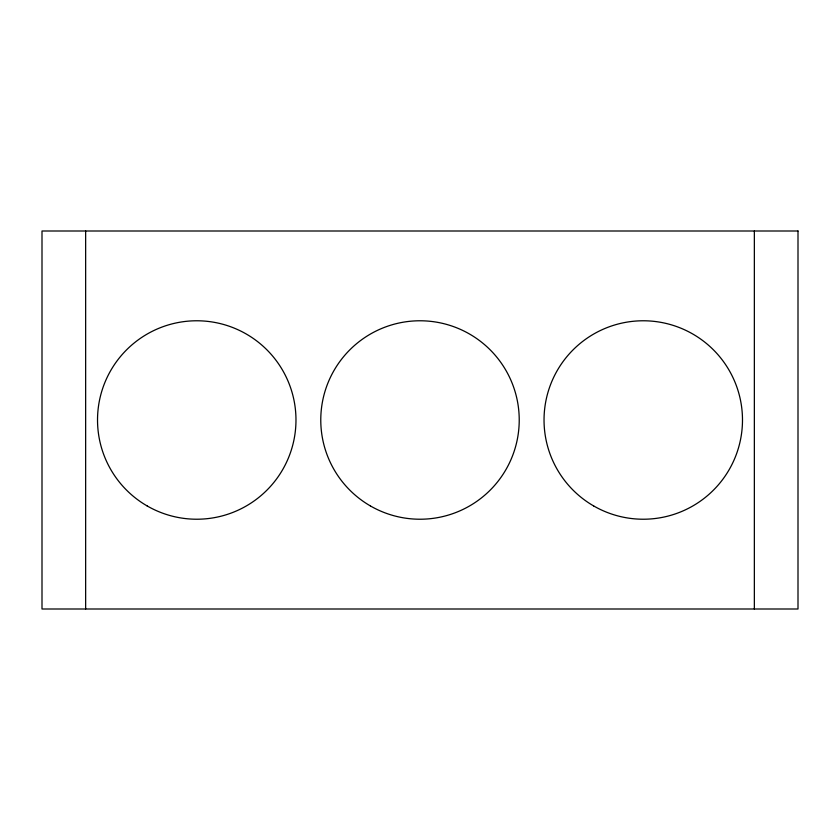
<?xml version="1.0" encoding="UTF-8"?>
<svg xmlns="http://www.w3.org/2000/svg" width="840" height="840" viewBox="0 0 840 840"><rect width="100%" height="100%" fill="white"/><g stroke="black" fill="none" stroke-linecap="round" stroke-linejoin="round"><path stroke-width="1.26" d="M754.351 231L754.351 609M85.648 231L85.648 609M798 231L42 231L42 609L798 609L798 231M370.387 505.932A99.225 99.225 0 0 0 519.225 420A99.225 99.225 0 0 0 370.387 334.068A99.225 99.225 0 0 0 370.387 505.932M147.137 505.932A99.225 99.225 0 0 0 295.974 420A99.225 99.225 0 0 0 147.137 334.068A99.225 99.225 0 0 0 147.137 505.932M593.649 505.932A99.225 99.225 0 0 0 742.486 420A99.225 99.225 0 0 0 593.649 334.068A99.225 99.225 0 0 0 593.649 505.932"/></g></svg>
